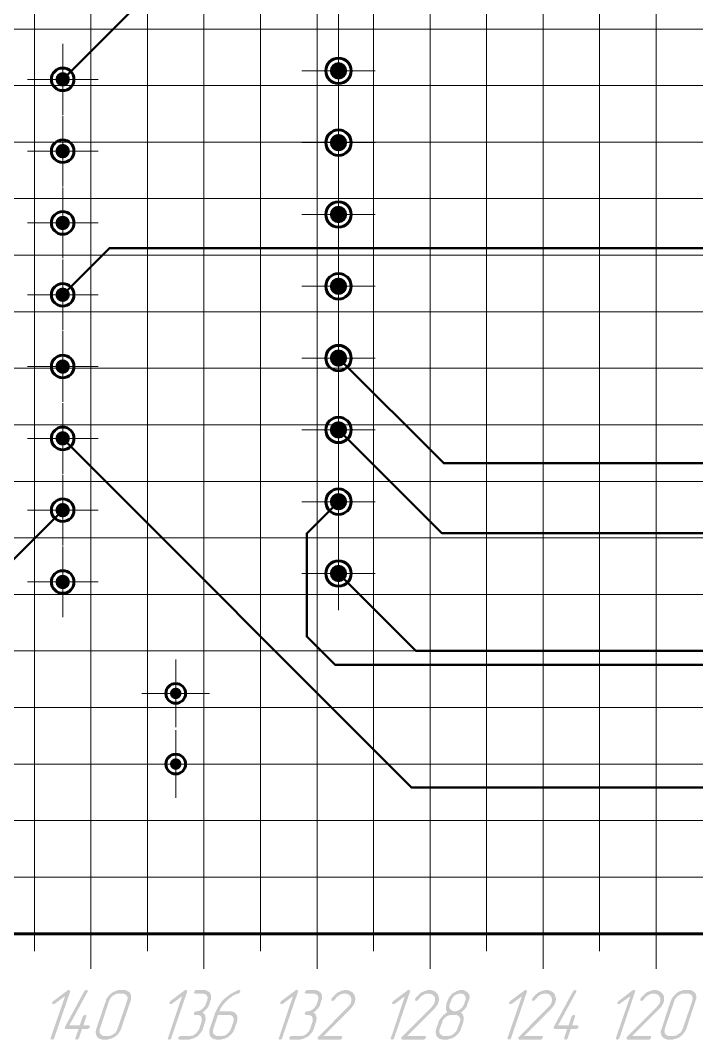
# Model space of a CAD drawing. Extents: x 260 to 1101, y 70 to 664.
# Drawn here: x 765.3 to 813.1, y 375.3 to 447.4 of the extents above; entities that cross this region are included whole.
import ezdxf

# ---------------------------------------------------------------- set-up
doc = ezdxf.new("R2010")
doc.units = 0
doc.header["$MEASUREMENT"] = 0
doc.layers.add('PDF _Геометрия', color=7, linetype='CONTINUOUS')
doc.layers.add('PDF _Сплошная заливка', color=7, linetype='CONTINUOUS')

msp = doc.modelspace()

# ---------------------------------------------------------------- hatches: boundary and pattern name
at = {"layer": 'PDF _Сплошная заливка', "true_color": 0xffffff, "transparency": 33554559}
for points in [[(787.8, 444.438), (787.566, 444.391), (787.367, 444.259), (787.235, 444.061), (787.188, 443.826), (787.8, 443.826)], [(768.796, 443.226), (768.757, 443.421), (768.647, 443.587), (768.481, 443.697), (768.286, 443.736), (768.286, 443.226)], [(787.188, 443.826), (787.235, 443.592), (787.367, 443.394), (787.566, 443.261), (787.8, 443.214), (787.8, 443.826)], [(767.777, 443.226), (767.816, 443.031), (767.926, 442.866), (768.092, 442.755), (768.286, 442.716), (768.286, 443.226)], [(787.8, 439.358), (787.566, 439.311), (787.367, 439.179), (787.235, 438.981), (787.188, 438.746), (787.8, 438.746)], [(768.796, 438.146), (768.757, 438.341), (768.647, 438.507), (768.481, 438.617), (768.286, 438.656), (768.286, 438.146)], [(787.188, 438.746), (787.235, 438.512), (787.367, 438.314), (787.566, 438.181), (787.8, 438.134), (787.8, 438.746)], [(767.777, 438.146), (767.816, 437.951), (767.926, 437.786), (768.092, 437.675), (768.286, 437.636), (768.286, 438.146)], [(787.8, 434.278), (787.566, 434.231), (787.367, 434.099), (787.235, 433.901), (787.188, 433.666), (787.8, 433.666)], [(768.796, 433.066), (768.757, 433.261), (768.647, 433.427), (768.481, 433.537), (768.286, 433.576), (768.286, 433.066)], [(787.188, 433.666), (787.235, 433.432), (787.367, 433.234), (787.566, 433.101), (787.8, 433.054), (787.8, 433.666)], [(767.777, 433.066), (767.816, 432.871), (767.926, 432.706), (768.092, 432.595), (768.286, 432.556), (768.286, 433.066)], [(787.8, 429.198), (787.566, 429.151), (787.367, 429.019), (787.235, 428.821), (787.188, 428.586), (787.8, 428.586)], [(768.796, 427.986), (768.757, 428.181), (768.647, 428.347), (768.481, 428.457), (768.286, 428.496), (768.286, 427.986)], [(787.188, 428.586), (787.235, 428.352), (787.367, 428.154), (787.566, 428.021), (787.8, 427.974), (787.8, 428.586)], [(767.777, 427.986), (767.816, 427.791), (767.926, 427.626), (768.092, 427.515), (768.286, 427.476), (768.286, 427.986)], [(787.8, 424.118), (787.566, 424.071), (787.367, 423.939), (787.235, 423.741), (787.188, 423.506), (787.8, 423.506)], [(768.796, 422.906), (768.757, 423.101), (768.647, 423.267), (768.481, 423.377), (768.286, 423.416), (768.286, 422.906)], [(787.188, 423.506), (787.235, 423.272), (787.367, 423.074), (787.566, 422.941), (787.8, 422.894), (787.8, 423.506)], [(767.777, 422.906), (767.816, 422.711), (767.926, 422.546), (768.092, 422.435), (768.286, 422.396), (768.286, 422.906)], [(787.8, 419.038), (787.566, 418.991), (787.367, 418.859), (787.235, 418.661), (787.188, 418.426), (787.8, 418.426)], [(768.796, 417.826), (768.757, 418.021), (768.647, 418.187), (768.481, 418.297), (768.286, 418.336), (768.286, 417.826)], [(787.188, 418.426), (787.235, 418.192), (787.367, 417.994), (787.566, 417.861), (787.8, 417.814), (787.8, 418.426)], [(767.777, 417.826), (767.816, 417.631), (767.926, 417.466), (768.092, 417.355), (768.286, 417.316), (768.286, 417.826)], [(787.8, 413.958), (787.566, 413.911), (787.367, 413.779), (787.235, 413.581), (787.188, 413.346), (787.8, 413.346)], [(768.796, 412.746), (768.757, 412.941), (768.647, 413.107), (768.481, 413.217), (768.286, 413.256), (768.286, 412.746)], [(787.188, 413.346), (787.235, 413.112), (787.367, 412.914), (787.566, 412.781), (787.8, 412.734), (787.8, 413.346)], [(767.777, 412.746), (767.816, 412.551), (767.926, 412.386), (768.092, 412.275), (768.286, 412.236), (768.286, 412.746)], [(787.8, 408.878), (787.566, 408.831), (787.367, 408.699), (787.235, 408.501), (787.188, 408.266), (787.8, 408.266)], [(768.796, 407.666), (768.757, 407.861), (768.647, 408.027), (768.481, 408.137), (768.286, 408.176), (768.286, 407.666)], [(787.188, 408.266), (787.235, 408.032), (787.367, 407.834), (787.566, 407.701), (787.8, 407.654), (787.8, 408.266)], [(767.777, 407.666), (767.816, 407.471), (767.926, 407.306), (768.092, 407.195), (768.286, 407.156), (768.286, 407.666)], [(776.691, 399.786), (776.66, 399.942), (776.572, 400.075), (776.44, 400.163), (776.284, 400.194), (776.284, 399.786)], [(775.876, 399.786), (775.907, 399.63), (775.995, 399.498), (776.128, 399.409), (776.284, 399.378), (776.284, 399.786)], [(776.284, 399.378), (776.44, 399.409), (776.572, 399.498), (776.66, 399.63), (776.691, 399.786), (776.284, 399.786)], [(776.691, 394.786), (776.66, 394.942), (776.572, 395.075), (776.44, 395.163), (776.284, 395.194), (776.284, 394.786)], [(775.876, 394.786), (775.907, 394.63), (775.995, 394.498), (776.128, 394.41), (776.284, 394.378), (776.284, 394.786)], [(776.284, 394.378), (776.44, 394.41), (776.572, 394.498), (776.66, 394.63), (776.691, 394.786), (776.284, 394.786)]]:
    msp.add_hatch(color=7, dxfattribs=at).paths.add_polyline_path(points)
at = {"layer": 'PDF _Сплошная заливка', "transparency": 33554559}
for points in [[(787.8, 443.826), (788.411, 443.826), (788.365, 444.061), (788.232, 444.259), (788.034, 444.391), (787.8, 444.438)], [(768.286, 443.226), (768.286, 443.736), (768.092, 443.697), (767.926, 443.587), (767.816, 443.421), (767.777, 443.226)], [(787.8, 443.826), (787.8, 443.214), (788.034, 443.261), (788.232, 443.394), (788.365, 443.592), (788.411, 443.826)], [(768.286, 443.226), (768.286, 442.716), (768.481, 442.755), (768.647, 442.866), (768.757, 443.031), (768.796, 443.226)], [(787.8, 438.746), (788.411, 438.746), (788.365, 438.981), (788.232, 439.179), (788.034, 439.311), (787.8, 439.358)], [(768.286, 438.146), (768.286, 438.656), (768.092, 438.617), (767.926, 438.507), (767.816, 438.341), (767.777, 438.146)], [(787.8, 438.746), (787.8, 438.134), (788.034, 438.181), (788.232, 438.314), (788.365, 438.512), (788.411, 438.746)], [(768.286, 438.146), (768.286, 437.636), (768.481, 437.675), (768.647, 437.786), (768.757, 437.951), (768.796, 438.146)], [(787.8, 433.666), (788.411, 433.666), (788.365, 433.901), (788.232, 434.099), (788.034, 434.231), (787.8, 434.278)], [(768.286, 433.066), (768.286, 433.576), (768.092, 433.537), (767.926, 433.427), (767.816, 433.261), (767.777, 433.066)], [(787.8, 433.666), (787.8, 433.054), (788.034, 433.101), (788.232, 433.234), (788.365, 433.432), (788.411, 433.666)], [(768.286, 433.066), (768.286, 432.556), (768.481, 432.595), (768.647, 432.706), (768.757, 432.871), (768.796, 433.066)], [(787.8, 428.586), (788.411, 428.586), (788.365, 428.821), (788.232, 429.019), (788.034, 429.151), (787.8, 429.198)], [(768.286, 427.986), (768.286, 428.496), (768.092, 428.457), (767.926, 428.347), (767.816, 428.181), (767.777, 427.986)], [(787.8, 428.586), (787.8, 427.974), (788.034, 428.021), (788.232, 428.154), (788.365, 428.352), (788.411, 428.586)], [(768.286, 427.986), (768.286, 427.476), (768.481, 427.515), (768.647, 427.626), (768.757, 427.791), (768.796, 427.986)], [(787.8, 423.506), (788.411, 423.506), (788.365, 423.741), (788.232, 423.939), (788.034, 424.071), (787.8, 424.118)], [(768.286, 422.906), (768.286, 423.416), (768.092, 423.377), (767.926, 423.267), (767.816, 423.101), (767.777, 422.906)], [(787.8, 423.506), (787.8, 422.894), (788.034, 422.941), (788.232, 423.074), (788.365, 423.272), (788.411, 423.506)], [(768.286, 422.906), (768.286, 422.396), (768.481, 422.435), (768.647, 422.546), (768.757, 422.711), (768.796, 422.906)], [(787.8, 418.426), (788.411, 418.426), (788.365, 418.661), (788.232, 418.859), (788.034, 418.991), (787.8, 419.038)], [(768.286, 417.826), (768.286, 418.336), (768.092, 418.297), (767.926, 418.187), (767.816, 418.021), (767.777, 417.826)], [(787.8, 418.426), (787.8, 417.814), (788.034, 417.861), (788.232, 417.994), (788.365, 418.192), (788.411, 418.426)], [(768.286, 417.826), (768.286, 417.316), (768.481, 417.355), (768.647, 417.466), (768.757, 417.631), (768.796, 417.826)], [(787.8, 413.346), (788.411, 413.346), (788.365, 413.581), (788.232, 413.779), (788.034, 413.911), (787.8, 413.958)], [(768.286, 412.746), (768.286, 413.256), (768.092, 413.217), (767.926, 413.107), (767.816, 412.941), (767.777, 412.746)], [(787.8, 413.346), (787.8, 412.734), (788.034, 412.781), (788.232, 412.914), (788.365, 413.112), (788.411, 413.346)], [(768.286, 412.746), (768.286, 412.236), (768.481, 412.275), (768.647, 412.386), (768.757, 412.551), (768.796, 412.746)], [(787.8, 408.266), (788.411, 408.266), (788.365, 408.501), (788.232, 408.699), (788.034, 408.831), (787.8, 408.878)], [(768.286, 407.666), (768.286, 408.176), (768.092, 408.137), (767.926, 408.027), (767.816, 407.861), (767.777, 407.666)], [(787.8, 408.266), (787.8, 407.654), (788.034, 407.701), (788.232, 407.834), (788.365, 408.032), (788.411, 408.266)], [(768.286, 407.666), (768.286, 407.156), (768.481, 407.195), (768.647, 407.306), (768.757, 407.471), (768.796, 407.666)], [(776.284, 399.786), (776.284, 400.194), (776.128, 400.163), (775.995, 400.075), (775.907, 399.942), (775.876, 399.786)], [(776.284, 394.786), (776.284, 395.194), (776.128, 395.163), (775.995, 395.075), (775.907, 394.942), (775.876, 394.786)], [(768.735, 378.797), (768.761, 378.797), (768.786, 378.772), (768.786, 378.772), (768.811, 378.746), (768.811, 378.721), (768.811, 378.67), (767.694, 375.419), (767.694, 375.419), (767.694, 375.394), (767.669, 375.343), (767.618, 375.317), (767.618, 375.317), (767.593, 375.317), (767.567, 375.292), (767.516, 375.292), (767.516, 375.292), (767.516, 375.292), (767.491, 375.317), (767.466, 375.317), (767.44, 375.317), (767.44, 375.343), (767.44, 375.368), (767.44, 375.419), (768.456, 378.365), (767.72, 377.832), (767.72, 377.832), (767.694, 377.807), (767.669, 377.807), (767.643, 377.807), (767.618, 377.807), (767.593, 377.807), (767.567, 377.807), (767.567, 377.832), (767.542, 377.832), (767.542, 377.857), (767.542, 377.883), (767.542, 377.934), (767.542, 377.934), (767.567, 377.934), (767.593, 377.959), (767.618, 378.01), (768.634, 378.772), (768.634, 378.772), (768.659, 378.797), (768.684, 378.797), (768.71, 378.797)], [(770.005, 378.797), (770.03, 378.797), (770.03, 378.772), (770.055, 378.772), (770.055, 378.746), (770.055, 378.721), (770.055, 378.67), (770.03, 378.645), (768.761, 376.308), (769.497, 376.308), (769.7, 376.918), (769.725, 376.918), (769.725, 376.943), (769.751, 376.968), (769.776, 376.994), (769.776, 376.994), (769.776, 377.019), (769.802, 377.019), (769.852, 377.045), (769.878, 377.045), (769.878, 377.045), (769.903, 377.045), (769.929, 377.045), (769.954, 377.019), (769.954, 377.019), (769.954, 376.994), (769.954, 376.968), (769.954, 376.918), (769.751, 376.308), (770.132, 376.308), (770.157, 376.283), (770.182, 376.283), (770.182, 376.257), (770.208, 376.257), (770.208, 376.232), (770.208, 376.206), (770.208, 376.181), (770.208, 376.181), (770.182, 376.156), (770.182, 376.13), (770.132, 376.079), (770.132, 376.079), (770.106, 376.079), (770.081, 376.054), (770.03, 376.054), (769.649, 376.054), (769.446, 375.419), (769.446, 375.419), (769.421, 375.394), (769.395, 375.343), (769.37, 375.317), (769.37, 375.317), (769.345, 375.317), (769.319, 375.292), (769.268, 375.292), (769.268, 375.292), (769.268, 375.292), (769.243, 375.317), (769.192, 375.317), (769.192, 375.317), (769.192, 375.343), (769.192, 375.368), (769.192, 375.419), (769.421, 376.054), (768.532, 376.054), (768.507, 376.054), (768.481, 376.054), (768.456, 376.079), (768.456, 376.079), (768.43, 376.105), (768.43, 376.13), (768.456, 376.181), (768.456, 376.206), (769.802, 378.696), (769.827, 378.696), (769.827, 378.721), (769.852, 378.746), (769.878, 378.772), (769.954, 378.797), (769.979, 378.797)], [(777.038, 378.797), (777.063, 378.797), (777.089, 378.772), (777.089, 378.772), (777.089, 378.746), (777.089, 378.721), (777.089, 378.67), (775.972, 375.419), (775.972, 375.419), (775.972, 375.394), (775.946, 375.343), (775.921, 375.317), (775.895, 375.317), (775.895, 375.317), (775.845, 375.292), (775.819, 375.292), (775.819, 375.292), (775.794, 375.292), (775.768, 375.317), (775.743, 375.317), (775.743, 375.317), (775.718, 375.343), (775.718, 375.368), (775.743, 375.419), (776.733, 378.365), (776.022, 377.832), (775.997, 377.832), (775.997, 377.807), (775.946, 377.807), (775.921, 377.807), (775.895, 377.807), (775.895, 377.807), (775.87, 377.807), (775.845, 377.832), (775.845, 377.832), (775.845, 377.857), (775.819, 377.883), (775.845, 377.934), (775.845, 377.934), (775.845, 377.934), (775.87, 377.959), (775.895, 378.01), (776.911, 378.772), (776.911, 378.772), (776.936, 378.797), (776.962, 378.797), (777.013, 378.797), (777.013, 378.797)], [(778.308, 378.797), (778.358, 378.797), (778.435, 378.772), (778.511, 378.746), (778.587, 378.696), (778.663, 378.645), (778.689, 378.619), (778.714, 378.594), (778.714, 378.569), (778.739, 378.543), (778.765, 378.492), (778.765, 378.442), (778.79, 378.365), (778.79, 378.264), (778.79, 378.162), (778.765, 378.111), (778.739, 378.061), (778.663, 377.807), (778.638, 377.705), (778.612, 377.68), (778.587, 377.629), (778.587, 377.603), (778.587, 377.603), (778.561, 377.603), (778.561, 377.578), (778.536, 377.527), (778.485, 377.476), (778.485, 377.476), (778.46, 377.451), (778.435, 377.426), (778.409, 377.4), (778.358, 377.349), (778.308, 377.299), (778.257, 377.248), (778.181, 377.222), (778.181, 377.197), (778.206, 377.197), (778.231, 377.172), (778.257, 377.146), (778.308, 377.121), (778.333, 377.07), (778.358, 376.994), (778.384, 376.943), (778.384, 376.943), (778.384, 376.918), (778.384, 376.867), (778.409, 376.816), (778.409, 376.765), (778.384, 376.689), (778.384, 376.613), (778.358, 376.537), (778.206, 376.054), (778.206, 376.029), (778.181, 376.029), (778.181, 376.003), (778.181, 376.003), (778.155, 375.927), (778.104, 375.851), (778.054, 375.775), (777.977, 375.698), (777.901, 375.597), (777.8, 375.521), (777.8, 375.521), (777.774, 375.495), (777.774, 375.495), (777.749, 375.47), (777.724, 375.47), (777.673, 375.444), (777.597, 375.419), (777.52, 375.368), (777.419, 375.343), (777.317, 375.317), (777.241, 375.292), (777.19, 375.292), (776.556, 375.292), (776.53, 375.292), (776.505, 375.317), (776.479, 375.343), (776.479, 375.343), (776.479, 375.368), (776.479, 375.394), (776.479, 375.419), (776.479, 375.419), (776.479, 375.444), (776.505, 375.47), (776.53, 375.495), (776.556, 375.495), (776.581, 375.521), (776.606, 375.546), (776.657, 375.546), (777.317, 375.546), (777.343, 375.546), (777.394, 375.571), (777.47, 375.571), (777.546, 375.597), (777.597, 375.648), (777.673, 375.698), (777.698, 375.698), (777.698, 375.724), (777.749, 375.749), (777.774, 375.8), (777.825, 375.851), (777.876, 375.902), (777.901, 375.978), (777.952, 376.054), (778.104, 376.537), (778.13, 376.562), (778.13, 376.587), (778.13, 376.613), (778.13, 376.664), (778.13, 376.714), (778.13, 376.791), (778.13, 376.841), (778.079, 376.892), (778.079, 376.918), (778.079, 376.918), (778.054, 376.943), (778.028, 376.968), (777.977, 376.994), (777.927, 377.019), (777.851, 377.045), (777.774, 377.045), (777.647, 377.045), (777.622, 377.045), (777.597, 377.07), (777.571, 377.095), (777.571, 377.095), (777.571, 377.121), (777.571, 377.146), (777.571, 377.172), (777.571, 377.172), (777.597, 377.197), (777.597, 377.222), (777.622, 377.248), (777.647, 377.248), (777.673, 377.273), (777.698, 377.299), (777.749, 377.299), (777.774, 377.299), (777.825, 377.299), (777.876, 377.324), (777.927, 377.324), (778.003, 377.349), (778.079, 377.4), (778.155, 377.451), (778.155, 377.451), (778.181, 377.476), (778.206, 377.502), (778.257, 377.553), (778.308, 377.603), (778.333, 377.654), (778.384, 377.73), (778.409, 377.807), (778.511, 378.061), (778.511, 378.061), (778.511, 378.086), (778.511, 378.137), (778.536, 378.162), (778.536, 378.238), (778.536, 378.289), (778.511, 378.34), (778.485, 378.416), (778.485, 378.416), (778.46, 378.416), (778.435, 378.442), (778.409, 378.467), (778.358, 378.518), (778.308, 378.518), (778.257, 378.543), (778.181, 378.543), (777.647, 378.543), (777.647, 378.569), (777.597, 378.569), (777.597, 378.594), (777.597, 378.594), (777.571, 378.619), (777.571, 378.645), (777.597, 378.67), (777.597, 378.67), (777.597, 378.696), (777.622, 378.721), (777.647, 378.746), (777.647, 378.772), (777.673, 378.772), (777.698, 378.797), (777.749, 378.797), (778.282, 378.797)], [(784.884, 378.797), (784.909, 378.797), (784.935, 378.772), (784.935, 378.772), (784.935, 378.746), (784.935, 378.721), (784.935, 378.67), (783.817, 375.419), (783.817, 375.419), (783.817, 375.394), (783.792, 375.343), (783.767, 375.317), (783.741, 375.317), (783.716, 375.317), (783.691, 375.292), (783.665, 375.292), (783.665, 375.292), (783.64, 375.292), (783.614, 375.317), (783.589, 375.317), (783.589, 375.317), (783.564, 375.343), (783.564, 375.368), (783.589, 375.419), (784.579, 378.365), (783.868, 377.832), (783.843, 377.832), (783.843, 377.807), (783.792, 377.807), (783.767, 377.807), (783.741, 377.807), (783.741, 377.807), (783.716, 377.807), (783.691, 377.832), (783.691, 377.832), (783.691, 377.857), (783.665, 377.883), (783.691, 377.934), (783.691, 377.934), (783.691, 377.934), (783.716, 377.959), (783.741, 378.01), (784.757, 378.772), (784.757, 378.772), (784.782, 378.797), (784.808, 378.797), (784.858, 378.797), (784.858, 378.797)], [(786.153, 378.797), (786.204, 378.797), (786.28, 378.772), (786.357, 378.746), (786.433, 378.696), (786.509, 378.645), (786.534, 378.619), (786.56, 378.594), (786.56, 378.569), (786.585, 378.543), (786.611, 378.492), (786.611, 378.442), (786.636, 378.365), (786.636, 378.264), (786.636, 378.162), (786.611, 378.111), (786.585, 378.061), (786.509, 377.807), (786.484, 377.705), (786.458, 377.68), (786.433, 377.629), (786.433, 377.603), (786.433, 377.603), (786.407, 377.603), (786.407, 377.578), (786.382, 377.527), (786.331, 377.476), (786.331, 377.476), (786.306, 377.451), (786.28, 377.426), (786.255, 377.4), (786.204, 377.349), (786.153, 377.299), (786.103, 377.248), (786.027, 377.222), (786.027, 377.197), (786.052, 377.197), (786.077, 377.172), (786.103, 377.146), (786.153, 377.121), (786.179, 377.07), (786.204, 376.994), (786.23, 376.943), (786.23, 376.943), (786.23, 376.918), (786.23, 376.867), (786.255, 376.816), (786.255, 376.765), (786.23, 376.689), (786.23, 376.613), (786.204, 376.537), (786.052, 376.054), (786.052, 376.029), (786.027, 376.029), (786.027, 376.003), (786.027, 376.003), (786.001, 375.927), (785.95, 375.851), (785.9, 375.775), (785.823, 375.698), (785.747, 375.597), (785.646, 375.521), (785.646, 375.521), (785.62, 375.495), (785.62, 375.495), (785.595, 375.47), (785.569, 375.47), (785.519, 375.444), (785.442, 375.419), (785.366, 375.368), (785.265, 375.343), (785.163, 375.317), (785.087, 375.292), (785.036, 375.292), (784.401, 375.292), (784.376, 375.292), (784.351, 375.317), (784.325, 375.343), (784.325, 375.343), (784.325, 375.368), (784.325, 375.394), (784.325, 375.419), (784.325, 375.419), (784.325, 375.444), (784.351, 375.47), (784.376, 375.495), (784.401, 375.495), (784.427, 375.521), (784.452, 375.546), (784.503, 375.546), (785.163, 375.546), (785.189, 375.546), (785.239, 375.571), (785.316, 375.571), (785.392, 375.597), (785.442, 375.648), (785.519, 375.698), (785.544, 375.698), (785.544, 375.724), (785.595, 375.749), (785.62, 375.8), (785.671, 375.851), (785.722, 375.902), (785.747, 375.978), (785.798, 376.054), (785.95, 376.537), (785.976, 376.562), (785.976, 376.587), (785.976, 376.613), (785.976, 376.664), (785.976, 376.714), (785.976, 376.791), (785.976, 376.841), (785.925, 376.892), (785.925, 376.918), (785.925, 376.918), (785.9, 376.943), (785.874, 376.968), (785.823, 376.994), (785.773, 377.019), (785.696, 377.045), (785.62, 377.045), (785.493, 377.045), (785.468, 377.045), (785.442, 377.07), (785.417, 377.095), (785.417, 377.095), (785.417, 377.121), (785.417, 377.146), (785.417, 377.172), (785.417, 377.172), (785.442, 377.197), (785.442, 377.222), (785.468, 377.248), (785.493, 377.248), (785.519, 377.273), (785.544, 377.299), (785.595, 377.299), (785.62, 377.299), (785.671, 377.299), (785.722, 377.324), (785.773, 377.324), (785.849, 377.349), (785.925, 377.4), (786.001, 377.451), (786.001, 377.451), (786.027, 377.476), (786.052, 377.502), (786.103, 377.553), (786.153, 377.603), (786.179, 377.654), (786.23, 377.73), (786.255, 377.807), (786.357, 378.061), (786.357, 378.061), (786.357, 378.086), (786.357, 378.137), (786.382, 378.162), (786.382, 378.238), (786.382, 378.289), (786.357, 378.34), (786.331, 378.416), (786.331, 378.416), (786.306, 378.416), (786.28, 378.442), (786.255, 378.467), (786.204, 378.518), (786.153, 378.518), (786.103, 378.543), (786.027, 378.543), (785.493, 378.543), (785.493, 378.569), (785.442, 378.569), (785.442, 378.594), (785.417, 378.594), (785.417, 378.619), (785.417, 378.645), (785.417, 378.67), (785.417, 378.67), (785.442, 378.696), (785.468, 378.721), (785.493, 378.746), (785.493, 378.772), (785.519, 378.772), (785.544, 378.797), (785.595, 378.797), (786.128, 378.797)], [(788.362, 378.797), (788.388, 378.797), (788.439, 378.797), (788.515, 378.772), (788.591, 378.746), (788.693, 378.696), (788.743, 378.67), (788.794, 378.645), (788.82, 378.594), (788.87, 378.543), (788.87, 378.543), (788.87, 378.543), (788.896, 378.518), (788.896, 378.518), (788.921, 378.492), (788.921, 378.442), (788.946, 378.391), (788.972, 378.289), (788.997, 378.188), (788.997, 378.137), (788.972, 378.061), (788.972, 378.01), (788.946, 377.934), (788.946, 377.934), (788.946, 377.934), (788.946, 377.908), (788.921, 377.857), (788.896, 377.832), (788.896, 377.781), (788.82, 377.705), (788.82, 377.68), (788.82, 377.68), (788.794, 377.654), (788.769, 377.629), (788.743, 377.578), (788.693, 377.527), (788.667, 377.476), (788.616, 377.426), (786.737, 375.546), (788.007, 375.546), (788.007, 375.546), (788.032, 375.521), (788.058, 375.495), (788.058, 375.495), (788.083, 375.495), (788.083, 375.444), (788.083, 375.419), (788.058, 375.419), (788.058, 375.394), (788.032, 375.368), (788.007, 375.343), (788.007, 375.343), (787.982, 375.317), (787.956, 375.292), (787.905, 375.292), (786.407, 375.292), (786.382, 375.292), (786.357, 375.317), (786.331, 375.343), (786.331, 375.343), (786.331, 375.368), (786.331, 375.394), (786.331, 375.444), (786.331, 375.444), (786.357, 375.444), (786.357, 375.47), (786.382, 375.495), (788.439, 377.578), (788.54, 377.68), (788.591, 377.756), (788.591, 377.756), (788.616, 377.781), (788.616, 377.781), (788.642, 377.807), (788.667, 377.883), (788.693, 377.934), (788.693, 377.934), (788.693, 377.959), (788.693, 377.984), (788.718, 378.035), (788.718, 378.086), (788.718, 378.162), (788.693, 378.238), (788.667, 378.289), (788.667, 378.34), (788.642, 378.365), (788.616, 378.365), (788.616, 378.391), (788.616, 378.391), (788.591, 378.416), (788.566, 378.442), (788.54, 378.467), (788.464, 378.492), (788.464, 378.492), (788.439, 378.518), (788.413, 378.518), (788.388, 378.518), (788.362, 378.543), (788.337, 378.543), (788.236, 378.543), (788.21, 378.543), (788.159, 378.543), (788.134, 378.543), (788.083, 378.518), (788.007, 378.518), (787.956, 378.492), (787.88, 378.442), (787.855, 378.442), (787.855, 378.416), (787.804, 378.416), (787.779, 378.365), (787.702, 378.34), (787.652, 378.264), (787.601, 378.188), (787.525, 378.111), (787.525, 378.111), (787.499, 378.111), (787.499, 378.086), (787.474, 378.061), (787.448, 378.061), (787.448, 378.061), (787.423, 378.035), (787.398, 378.035), (787.372, 378.035), (787.347, 378.035), (787.321, 378.061), (787.296, 378.061), (787.296, 378.086), (787.296, 378.086), (787.296, 378.137), (787.296, 378.162), (787.321, 378.213), (787.321, 378.213), (787.347, 378.213), (787.347, 378.238), (787.347, 378.264), (787.398, 378.315), (787.474, 378.365), (787.525, 378.442), (787.601, 378.518), (787.702, 378.594), (787.804, 378.67), (787.804, 378.67), (787.829, 378.67), (787.829, 378.67), (787.855, 378.67), (787.905, 378.696), (787.956, 378.721), (788.032, 378.746), (788.109, 378.772), (788.21, 378.797), (788.312, 378.797), (788.337, 378.797)], [(792.806, 378.797), (792.831, 378.797), (792.831, 378.772), (792.857, 378.772), (792.857, 378.746), (792.857, 378.721), (792.857, 378.67), (791.739, 375.419), (791.739, 375.419), (791.739, 375.394), (791.714, 375.343), (791.689, 375.317), (791.663, 375.317), (791.638, 375.317), (791.613, 375.292), (791.587, 375.292), (791.562, 375.292), (791.562, 375.292), (791.536, 375.317), (791.511, 375.317), (791.511, 375.317), (791.486, 375.343), (791.486, 375.368), (791.511, 375.419), (792.501, 378.365), (791.79, 377.832), (791.765, 377.832), (791.765, 377.807), (791.714, 377.807), (791.689, 377.807), (791.663, 377.807), (791.663, 377.807), (791.638, 377.807), (791.613, 377.832), (791.613, 377.832), (791.587, 377.857), (791.587, 377.883), (791.587, 377.934), (791.613, 377.934), (791.613, 377.934), (791.638, 377.959), (791.663, 378.01), (792.679, 378.772), (792.679, 378.772), (792.704, 378.797), (792.73, 378.797), (792.755, 378.797), (792.781, 378.797)], [(794.279, 378.797), (794.329, 378.797), (794.355, 378.797), (794.431, 378.772), (794.533, 378.746), (794.609, 378.696), (794.659, 378.67), (794.71, 378.645), (794.736, 378.594), (794.786, 378.543), (794.786, 378.543), (794.786, 378.543), (794.812, 378.518), (794.812, 378.518), (794.837, 378.492), (794.837, 378.442), (794.888, 378.391), (794.888, 378.289), (794.913, 378.188), (794.913, 378.137), (794.913, 378.061), (794.888, 378.01), (794.863, 377.934), (794.863, 377.934), (794.863, 377.934), (794.863, 377.908), (794.837, 377.857), (794.837, 377.832), (794.812, 377.781), (794.761, 377.705), (794.736, 377.68), (794.736, 377.68), (794.71, 377.654), (794.685, 377.629), (794.659, 377.578), (794.634, 377.527), (794.583, 377.476), (794.533, 377.426), (792.654, 375.546), (793.923, 375.546), (793.949, 375.546), (793.974, 375.521), (793.974, 375.495), (793.974, 375.495), (793.999, 375.495), (793.999, 375.444), (793.999, 375.419), (793.974, 375.419), (793.974, 375.394), (793.974, 375.368), (793.923, 375.343), (793.923, 375.343), (793.898, 375.317), (793.872, 375.292), (793.822, 375.292), (792.323, 375.292), (792.298, 375.292), (792.273, 375.317), (792.247, 375.343), (792.247, 375.343), (792.247, 375.368), (792.247, 375.394), (792.247, 375.444), (792.247, 375.444), (792.273, 375.444), (792.273, 375.47), (792.298, 375.495), (794.38, 377.578), (794.456, 377.68), (794.507, 377.756), (794.533, 377.756), (794.533, 377.781), (794.533, 377.781), (794.558, 377.807), (794.583, 377.883), (794.609, 377.934), (794.609, 377.934), (794.609, 377.959), (794.634, 377.984), (794.634, 378.035), (794.634, 378.086), (794.634, 378.162), (794.634, 378.238), (794.609, 378.289), (794.583, 378.34), (794.558, 378.365), (794.558, 378.365), (794.533, 378.391), (794.533, 378.391), (794.507, 378.416), (794.482, 378.442), (794.456, 378.467), (794.38, 378.492), (794.38, 378.492), (794.355, 378.518), (794.355, 378.518), (794.304, 378.518), (794.279, 378.543), (794.253, 378.543), (794.152, 378.543), (794.126, 378.543), (794.101, 378.543), (794.05, 378.543), (793.999, 378.518), (793.923, 378.518), (793.872, 378.492), (793.796, 378.442), (793.796, 378.442), (793.771, 378.416), (793.72, 378.416), (793.695, 378.365), (793.644, 378.34), (793.568, 378.264), (793.517, 378.188), (793.441, 378.111), (793.441, 378.111), (793.441, 378.111), (793.415, 378.086), (793.39, 378.061), (793.39, 378.061), (793.365, 378.061), (793.339, 378.035), (793.314, 378.035), (793.288, 378.035), (793.288, 378.035), (793.238, 378.061), (793.238, 378.061), (793.212, 378.086), (793.212, 378.086), (793.212, 378.137), (793.212, 378.162), (793.238, 378.213), (793.238, 378.213), (793.263, 378.213), (793.263, 378.238), (793.288, 378.264), (793.314, 378.315), (793.39, 378.365), (793.466, 378.442), (793.542, 378.518), (793.618, 378.594), (793.72, 378.67), (793.72, 378.67), (793.745, 378.67), (793.745, 378.67), (793.771, 378.67), (793.822, 378.696), (793.872, 378.721), (793.949, 378.746), (794.05, 378.772), (794.126, 378.797), (794.228, 378.797), (794.253, 378.797)], [(801.083, 378.797), (801.083, 378.797), (801.109, 378.772), (801.109, 378.772), (801.134, 378.746), (801.134, 378.721), (801.134, 378.67), (800.017, 375.419), (800.017, 375.419), (800.017, 375.394), (799.992, 375.343), (799.941, 375.317), (799.941, 375.317), (799.915, 375.317), (799.89, 375.292), (799.865, 375.292), (799.839, 375.292), (799.839, 375.292), (799.814, 375.317), (799.789, 375.317), (799.763, 375.317), (799.763, 375.343), (799.763, 375.368), (799.763, 375.419), (800.779, 378.365), (800.068, 377.832), (800.042, 377.832), (800.017, 377.807), (799.992, 377.807), (799.966, 377.807), (799.941, 377.807), (799.915, 377.807), (799.89, 377.807), (799.89, 377.832), (799.865, 377.832), (799.865, 377.857), (799.865, 377.883), (799.865, 377.934), (799.865, 377.934), (799.89, 377.934), (799.915, 377.959), (799.941, 378.01), (800.956, 378.772), (800.956, 378.772), (800.982, 378.797), (801.007, 378.797), (801.033, 378.797), (801.058, 378.797)], [(802.556, 378.797), (802.582, 378.797), (802.632, 378.797), (802.708, 378.772), (802.785, 378.746), (802.886, 378.696), (802.937, 378.67), (802.988, 378.645), (803.013, 378.594), (803.064, 378.543), (803.064, 378.543), (803.064, 378.543), (803.089, 378.518), (803.089, 378.518), (803.115, 378.492), (803.115, 378.442), (803.14, 378.391), (803.166, 378.289), (803.191, 378.188), (803.191, 378.137), (803.166, 378.061), (803.166, 378.01), (803.14, 377.934), (803.14, 377.934), (803.14, 377.934), (803.14, 377.908), (803.115, 377.857), (803.089, 377.832), (803.089, 377.781), (803.013, 377.705), (803.013, 377.68), (803.013, 377.68), (802.988, 377.654), (802.962, 377.629), (802.937, 377.578), (802.886, 377.527), (802.861, 377.476), (802.81, 377.426), (800.931, 375.546), (802.201, 375.546), (802.201, 375.546), (802.226, 375.521), (802.251, 375.495), (802.251, 375.495), (802.277, 375.495), (802.277, 375.444), (802.277, 375.419), (802.251, 375.419), (802.251, 375.394), (802.226, 375.368), (802.201, 375.343), (802.201, 375.343), (802.175, 375.317), (802.15, 375.292), (802.099, 375.292), (800.601, 375.292), (800.576, 375.292), (800.55, 375.317), (800.525, 375.343), (800.525, 375.343), (800.525, 375.368), (800.525, 375.394), (800.525, 375.444), (800.525, 375.444), (800.55, 375.444), (800.55, 375.47), (800.576, 375.495), (802.632, 377.578), (802.734, 377.68), (802.785, 377.756), (802.785, 377.756), (802.81, 377.781), (802.81, 377.781), (802.835, 377.807), (802.861, 377.883), (802.886, 377.934), (802.886, 377.934), (802.886, 377.959), (802.886, 377.984), (802.912, 378.035), (802.912, 378.086), (802.912, 378.162), (802.886, 378.238), (802.861, 378.289), (802.861, 378.34), (802.835, 378.365), (802.81, 378.365), (802.81, 378.391), (802.81, 378.391), (802.785, 378.416), (802.759, 378.442), (802.734, 378.467), (802.658, 378.492), (802.658, 378.492), (802.632, 378.518), (802.607, 378.518), (802.582, 378.518), (802.556, 378.543), (802.531, 378.543), (802.429, 378.543), (802.404, 378.543), (802.353, 378.543), (802.328, 378.543), (802.277, 378.518), (802.201, 378.518), (802.15, 378.492), (802.074, 378.442), (802.048, 378.442), (802.048, 378.416), (801.998, 378.416), (801.972, 378.365), (801.896, 378.34), (801.845, 378.264), (801.794, 378.188), (801.718, 378.111), (801.718, 378.111), (801.693, 378.111), (801.693, 378.086), (801.667, 378.061), (801.642, 378.061), (801.642, 378.061), (801.617, 378.035), (801.591, 378.035), (801.566, 378.035), (801.566, 378.035), (801.515, 378.061), (801.49, 378.061), (801.49, 378.086), (801.49, 378.086), (801.49, 378.137), (801.49, 378.162), (801.515, 378.213), (801.515, 378.213), (801.54, 378.213), (801.54, 378.238), (801.566, 378.264), (801.591, 378.315), (801.667, 378.365), (801.718, 378.442), (801.794, 378.518), (801.896, 378.594), (801.998, 378.67), (801.998, 378.67), (802.023, 378.67), (802.023, 378.67), (802.048, 378.67), (802.099, 378.696), (802.15, 378.721), (802.226, 378.746), (802.302, 378.772), (802.404, 378.797), (802.505, 378.797), (802.531, 378.797)], [(804.562, 378.797), (804.587, 378.797), (804.613, 378.772), (804.613, 378.772), (804.638, 378.746), (804.638, 378.721), (804.638, 378.67), (804.613, 378.645), (803.343, 376.308), (804.08, 376.308), (804.283, 376.918), (804.283, 376.918), (804.308, 376.943), (804.308, 376.968), (804.359, 376.994), (804.359, 376.994), (804.359, 377.019), (804.384, 377.019), (804.41, 377.045), (804.46, 377.045), (804.46, 377.045), (804.486, 377.045), (804.511, 377.045), (804.537, 377.019), (804.537, 377.019), (804.537, 376.994), (804.537, 376.968), (804.537, 376.918), (804.333, 376.308), (804.714, 376.308), (804.714, 376.283), (804.74, 376.283), (804.765, 376.257), (804.765, 376.257), (804.791, 376.232), (804.791, 376.206), (804.791, 376.181), (804.765, 376.181), (804.765, 376.156), (804.74, 376.13), (804.714, 376.079), (804.714, 376.079), (804.689, 376.079), (804.664, 376.054), (804.613, 376.054), (804.232, 376.054), (804.029, 375.419), (804.029, 375.419), (804.003, 375.394), (803.978, 375.343), (803.953, 375.317), (803.953, 375.317), (803.927, 375.317), (803.902, 375.292), (803.851, 375.292), (803.851, 375.292), (803.851, 375.292), (803.826, 375.317), (803.775, 375.317), (803.775, 375.317), (803.775, 375.343), (803.775, 375.368), (803.775, 375.419), (803.978, 376.054), (803.089, 376.054), (803.089, 376.054), (803.064, 376.054), (803.039, 376.079), (803.013, 376.079), (803.013, 376.105), (803.013, 376.13), (803.013, 376.181), (803.039, 376.206), (804.384, 378.696), (804.384, 378.696), (804.41, 378.721), (804.435, 378.746), (804.46, 378.772), (804.537, 378.797)], [(808.726, 378.797), (808.752, 378.797), (808.777, 378.772), (808.777, 378.772), (808.802, 378.746), (808.802, 378.721), (808.777, 378.67), (807.685, 375.419), (807.685, 375.419), (807.66, 375.394), (807.634, 375.343), (807.609, 375.317), (807.609, 375.317), (807.584, 375.317), (807.558, 375.292), (807.507, 375.292), (807.507, 375.292), (807.507, 375.292), (807.482, 375.317), (807.431, 375.317), (807.431, 375.317), (807.431, 375.343), (807.431, 375.368), (807.431, 375.419), (808.447, 378.365), (807.711, 377.832), (807.711, 377.832), (807.685, 377.807), (807.66, 377.807), (807.609, 377.807), (807.609, 377.807), (807.584, 377.807), (807.558, 377.807), (807.533, 377.832), (807.533, 377.832), (807.533, 377.857), (807.533, 377.883), (807.533, 377.934), (807.533, 377.934), (807.558, 377.934), (807.558, 377.959), (807.609, 378.01), (808.599, 378.772), (808.625, 378.772), (808.65, 378.797), (808.675, 378.797), (808.701, 378.797), (808.701, 378.797)], [(810.224, 378.797), (810.25, 378.797), (810.3, 378.797), (810.377, 378.772), (810.453, 378.746), (810.554, 378.696), (810.605, 378.67), (810.63, 378.645), (810.681, 378.594), (810.732, 378.543), (810.732, 378.543), (810.732, 378.543), (810.732, 378.518), (810.757, 378.518), (810.757, 378.492), (810.783, 378.442), (810.808, 378.391), (810.834, 378.289), (810.834, 378.188), (810.834, 378.137), (810.834, 378.061), (810.834, 378.01), (810.808, 377.934), (810.808, 377.934), (810.808, 377.934), (810.783, 377.908), (810.783, 377.857), (810.757, 377.832), (810.732, 377.781), (810.681, 377.705), (810.681, 377.68), (810.681, 377.68), (810.656, 377.654), (810.63, 377.629), (810.605, 377.578), (810.554, 377.527), (810.504, 377.476), (810.453, 377.426), (808.574, 375.546), (809.869, 375.546), (809.869, 375.546), (809.894, 375.521), (809.92, 375.495), (809.92, 375.495), (809.92, 375.495), (809.92, 375.444), (809.92, 375.419), (809.92, 375.419), (809.92, 375.394), (809.894, 375.368), (809.869, 375.343), (809.869, 375.343), (809.843, 375.317), (809.793, 375.292), (809.767, 375.292), (808.269, 375.292), (808.244, 375.292), (808.218, 375.317), (808.193, 375.343), (808.193, 375.343), (808.193, 375.368), (808.168, 375.394), (808.193, 375.444), (808.193, 375.444), (808.193, 375.444), (808.218, 375.47), (808.218, 375.495), (810.3, 377.578), (810.377, 377.68), (810.453, 377.756), (810.453, 377.756), (810.453, 377.781), (810.478, 377.781), (810.478, 377.807), (810.529, 377.883), (810.554, 377.934), (810.554, 377.934), (810.554, 377.959), (810.554, 377.984), (810.58, 378.035), (810.58, 378.086), (810.58, 378.162), (810.554, 378.238), (810.529, 378.289), (810.504, 378.34), (810.478, 378.365), (810.478, 378.365), (810.478, 378.391), (810.453, 378.391), (810.453, 378.416), (810.427, 378.442), (810.402, 378.467), (810.326, 378.492), (810.326, 378.492), (810.3, 378.518), (810.275, 378.518), (810.25, 378.518), (810.224, 378.543), (810.173, 378.543), (810.097, 378.543), (810.072, 378.543), (810.021, 378.543), (809.97, 378.543), (809.92, 378.518), (809.869, 378.518), (809.793, 378.492), (809.742, 378.442), (809.716, 378.442), (809.691, 378.416), (809.666, 378.416), (809.615, 378.365), (809.564, 378.34), (809.513, 378.264), (809.437, 378.188), (809.386, 378.111), (809.386, 378.111), (809.361, 378.111), (809.336, 378.086), (809.31, 378.061), (809.31, 378.061), (809.31, 378.061), (809.285, 378.035), (809.234, 378.035), (809.234, 378.035), (809.209, 378.035), (809.183, 378.061), (809.158, 378.061), (809.158, 378.086), (809.158, 378.086), (809.158, 378.137), (809.158, 378.162), (809.183, 378.213), (809.183, 378.213), (809.183, 378.213), (809.209, 378.238), (809.209, 378.264), (809.259, 378.315), (809.31, 378.365), (809.386, 378.442), (809.463, 378.518), (809.564, 378.594), (809.666, 378.67), (809.666, 378.67), (809.666, 378.67), (809.691, 378.67), (809.716, 378.67), (809.742, 378.696), (809.818, 378.721), (809.894, 378.746), (809.97, 378.772), (810.072, 378.797), (810.173, 378.797), (810.199, 378.797)]]:
    msp.add_hatch(color=256, dxfattribs=at).paths.add_polyline_path(points)
h = msp.add_hatch(color=256, dxfattribs=at)
h.paths.add_polyline_path([(772.518, 378.543), (772.239, 378.543), (772.188, 378.543), (772.138, 378.543), (772.061, 378.518), (772.011, 378.492), (771.934, 378.442), (771.858, 378.416), (771.833, 378.391), (771.833, 378.391), (771.782, 378.34), (771.757, 378.315), (771.706, 378.264), (771.655, 378.188), (771.63, 378.137), (771.579, 378.061), (770.919, 376.054), (770.893, 376.029), (770.893, 376.003), (770.893, 375.978), (770.893, 375.927), (770.893, 375.876), (770.893, 375.8), (770.919, 375.749), (770.944, 375.698), (770.944, 375.698), (770.97, 375.673), (770.995, 375.648), (771.02, 375.622), (771.071, 375.597), (771.122, 375.571), (771.173, 375.546), (771.249, 375.546), (771.528, 375.546), (771.579, 375.546), (771.63, 375.571), (771.68, 375.571), (771.757, 375.597), (771.833, 375.648), (771.884, 375.698), (771.909, 375.698), (771.934, 375.724), (771.96, 375.749), (772.011, 375.775), (772.061, 375.825), (772.087, 375.902), (772.138, 375.978), (772.163, 376.054), (772.849, 378.061), (772.849, 378.061), (772.849, 378.086), (772.874, 378.137), (772.874, 378.162), (772.874, 378.213), (772.874, 378.289), (772.849, 378.34), (772.823, 378.416), (772.823, 378.416), (772.798, 378.416), (772.772, 378.442), (772.747, 378.467), (772.696, 378.518), (772.645, 378.518), (772.595, 378.543)], flags=0)
h.paths.add_polyline_path([(772.645, 378.797), (772.696, 378.797), (772.772, 378.772), (772.849, 378.746), (772.925, 378.696), (773.001, 378.645), (773.026, 378.619), (773.052, 378.594), (773.052, 378.569), (773.077, 378.543), (773.102, 378.492), (773.102, 378.442), (773.128, 378.365), (773.128, 378.264), (773.128, 378.162), (773.102, 378.111), (773.102, 378.061), (772.417, 376.054), (772.417, 376.029), (772.417, 376.029), (772.417, 376.003), (772.392, 376.003), (772.366, 375.927), (772.315, 375.876), (772.264, 375.775), (772.214, 375.698), (772.112, 375.597), (772.011, 375.521), (772.011, 375.521), (772.011, 375.495), (771.985, 375.495), (771.96, 375.495), (771.934, 375.47), (771.909, 375.444), (771.833, 375.419), (771.731, 375.368), (771.63, 375.343), (771.528, 375.317), (771.477, 375.292), (771.401, 375.292), (771.122, 375.292), (771.097, 375.292), (771.071, 375.317), (770.995, 375.317), (770.919, 375.343), (770.843, 375.394), (770.766, 375.444), (770.741, 375.47), (770.716, 375.521), (770.716, 375.521), (770.716, 375.521), (770.69, 375.546), (770.665, 375.597), (770.639, 375.673), (770.639, 375.749), (770.614, 375.825), (770.614, 375.876), (770.639, 375.927), (770.639, 375.978), (770.665, 376.054), (771.35, 378.061), (771.35, 378.061), (771.35, 378.061), (771.35, 378.086), (771.35, 378.111), (771.376, 378.162), (771.427, 378.238), (771.477, 378.315), (771.554, 378.391), (771.63, 378.492), (771.731, 378.569), (771.731, 378.569), (771.757, 378.594), (771.757, 378.594), (771.782, 378.619), (771.808, 378.619), (771.833, 378.645), (771.934, 378.696), (772.011, 378.721), (772.112, 378.772), (772.239, 378.797), (772.29, 378.797), (772.62, 378.797)], flags=0)
h = msp.add_hatch(color=256, dxfattribs=at)
h.paths.add_polyline_path([(780.034, 377.045), (779.272, 377.045), (778.942, 376.054), (778.942, 376.029), (778.942, 376.003), (778.917, 375.978), (778.917, 375.927), (778.917, 375.876), (778.917, 375.8), (778.942, 375.749), (778.968, 375.698), (778.968, 375.698), (778.993, 375.673), (779.019, 375.648), (779.044, 375.622), (779.095, 375.597), (779.145, 375.571), (779.196, 375.546), (779.272, 375.546), (779.552, 375.546), (779.603, 375.546), (779.653, 375.571), (779.704, 375.571), (779.78, 375.597), (779.856, 375.648), (779.933, 375.698), (779.933, 375.698), (779.958, 375.724), (779.983, 375.749), (780.034, 375.8), (780.085, 375.851), (780.11, 375.902), (780.161, 375.978), (780.187, 376.054), (780.364, 376.537), (780.364, 376.562), (780.364, 376.587), (780.39, 376.613), (780.39, 376.664), (780.39, 376.714), (780.39, 376.791), (780.364, 376.841), (780.339, 376.892), (780.339, 376.918), (780.314, 376.918), (780.288, 376.943), (780.263, 376.968), (780.237, 376.994), (780.161, 377.019), (780.11, 377.045)], flags=0)
h.paths.add_polyline_path([(780.796, 378.797), (780.821, 378.772), (780.821, 378.746), (780.847, 378.746), (780.847, 378.721), (780.847, 378.696), (780.821, 378.67), (780.821, 378.67), (780.821, 378.645), (780.821, 378.619), (780.796, 378.619), (780.796, 378.594), (780.771, 378.594), (780.745, 378.569), (780.72, 378.543), (780.669, 378.543), (780.593, 378.518), (780.466, 378.467), (780.466, 378.442), (780.466, 378.442), (780.44, 378.442), (780.39, 378.416), (780.364, 378.391), (780.314, 378.391), (780.237, 378.315), (780.237, 378.315), (780.212, 378.289), (780.161, 378.264), (780.11, 378.238), (780.06, 378.188), (779.983, 378.137), (779.907, 378.061), (779.831, 377.984), (779.806, 377.984), (779.806, 377.959), (779.78, 377.934), (779.73, 377.883), (779.704, 377.832), (779.653, 377.781), (779.603, 377.705), (779.552, 377.654), (779.552, 377.629), (779.526, 377.603), (779.501, 377.578), (779.476, 377.527), (779.45, 377.476), (779.425, 377.426), (779.399, 377.349), (779.374, 377.299), (780.136, 377.299), (780.161, 377.299), (780.212, 377.299), (780.288, 377.273), (780.364, 377.248), (780.44, 377.197), (780.517, 377.146), (780.542, 377.121), (780.567, 377.07), (780.567, 377.07), (780.593, 377.045), (780.618, 376.994), (780.644, 376.943), (780.644, 376.867), (780.644, 376.765), (780.644, 376.664), (780.618, 376.613), (780.618, 376.537), (780.44, 376.054), (780.44, 376.029), (780.44, 376.029), (780.44, 376.003), (780.415, 376.003), (780.39, 375.927), (780.364, 375.851), (780.288, 375.775), (780.237, 375.698), (780.136, 375.597), (780.034, 375.521), (780.034, 375.521), (780.034, 375.495), (780.009, 375.495), (779.983, 375.47), (779.958, 375.47), (779.933, 375.444), (779.856, 375.419), (779.78, 375.368), (779.679, 375.343), (779.552, 375.317), (779.501, 375.292), (779.45, 375.292), (779.171, 375.292), (779.145, 375.292), (779.095, 375.317), (779.019, 375.317), (778.942, 375.343), (778.866, 375.394), (778.815, 375.444), (778.765, 375.47), (778.739, 375.521), (778.739, 375.521), (778.739, 375.521), (778.714, 375.546), (778.689, 375.597), (778.689, 375.673), (778.663, 375.749), (778.663, 375.825), (778.663, 375.876), (778.663, 375.927), (778.689, 375.978), (778.689, 376.054), (779.069, 377.172), (779.069, 377.172), (779.069, 377.197), (779.095, 377.197), (779.095, 377.248), (779.12, 377.299), (779.145, 377.349), (779.171, 377.4), (779.222, 377.476), (779.247, 377.553), (779.298, 377.629), (779.349, 377.705), (779.399, 377.781), (779.45, 377.857), (779.526, 377.959), (779.577, 378.035), (779.653, 378.111), (779.679, 378.111), (779.679, 378.137), (779.704, 378.162), (779.755, 378.188), (779.78, 378.238), (779.831, 378.264), (779.907, 378.315), (779.958, 378.365), (780.034, 378.416), (780.11, 378.492), (780.212, 378.543), (780.288, 378.594), (780.39, 378.645), (780.491, 378.696), (780.593, 378.746), (780.694, 378.797), (780.771, 378.797), (780.771, 378.797)], flags=0)
h = msp.add_hatch(color=256, dxfattribs=at)
h.paths.add_polyline_path([(796.437, 378.543), (796.411, 378.543), (796.361, 378.543), (796.31, 378.543), (796.259, 378.518), (796.183, 378.492), (796.107, 378.467), (796.031, 378.416), (796.031, 378.416), (796.005, 378.391), (795.954, 378.365), (795.929, 378.315), (795.878, 378.264), (795.827, 378.188), (795.802, 378.137), (795.777, 378.061), (795.675, 377.807), (795.675, 377.781), (795.675, 377.756), (795.675, 377.73), (795.65, 377.68), (795.65, 377.629), (795.65, 377.553), (795.675, 377.502), (795.701, 377.451), (795.701, 377.426), (795.726, 377.426), (795.751, 377.4), (795.777, 377.375), (795.827, 377.349), (795.878, 377.324), (795.929, 377.299), (796.005, 377.299), (796.056, 377.299), (796.081, 377.299), (796.132, 377.324), (796.208, 377.324), (796.259, 377.349), (796.335, 377.4), (796.411, 377.426), (796.411, 377.451), (796.437, 377.451), (796.488, 377.502), (796.513, 377.527), (796.564, 377.578), (796.615, 377.654), (796.64, 377.73), (796.691, 377.807), (796.767, 378.061), (796.767, 378.061), (796.792, 378.086), (796.792, 378.137), (796.792, 378.162), (796.792, 378.238), (796.792, 378.289), (796.767, 378.34), (796.742, 378.416), (796.742, 378.416), (796.716, 378.416), (796.691, 378.442), (796.665, 378.467), (796.64, 378.518), (796.564, 378.518), (796.513, 378.543)], flags=0)
h.paths.add_polyline_path([(796.056, 377.045), (795.777, 377.045), (795.726, 377.045), (795.675, 377.019), (795.624, 377.019), (795.548, 376.994), (795.472, 376.943), (795.396, 376.892), (795.396, 376.892), (795.37, 376.867), (795.32, 376.841), (795.294, 376.791), (795.243, 376.74), (795.193, 376.689), (795.167, 376.613), (795.142, 376.537), (794.964, 376.054), (794.964, 376.029), (794.939, 376.003), (794.939, 375.978), (794.939, 375.927), (794.939, 375.876), (794.939, 375.8), (794.964, 375.749), (794.99, 375.698), (794.99, 375.698), (795.015, 375.673), (795.04, 375.648), (795.066, 375.622), (795.117, 375.597), (795.167, 375.571), (795.218, 375.546), (795.294, 375.546), (795.574, 375.546), (795.624, 375.546), (795.675, 375.571), (795.726, 375.571), (795.802, 375.597), (795.878, 375.648), (795.954, 375.698), (795.954, 375.698), (795.98, 375.724), (796.005, 375.749), (796.056, 375.8), (796.107, 375.851), (796.132, 375.902), (796.183, 375.978), (796.208, 376.054), (796.386, 376.537), (796.386, 376.562), (796.386, 376.587), (796.411, 376.613), (796.411, 376.664), (796.411, 376.714), (796.411, 376.791), (796.386, 376.841), (796.361, 376.892), (796.361, 376.918), (796.335, 376.918), (796.31, 376.943), (796.285, 376.968), (796.234, 376.994), (796.183, 377.019), (796.132, 377.045)], flags=0)
h.paths.add_polyline_path([(796.564, 378.797), (796.64, 378.797), (796.691, 378.772), (796.767, 378.746), (796.843, 378.696), (796.919, 378.645), (796.945, 378.619), (796.97, 378.594), (796.995, 378.569), (796.995, 378.569), (796.995, 378.543), (797.021, 378.518), (797.046, 378.467), (797.046, 378.442), (797.072, 378.391), (797.072, 378.34), (797.072, 378.213), (797.046, 378.137), (797.021, 378.061), (796.919, 377.807), (796.919, 377.781), (796.919, 377.756), (796.894, 377.73), (796.894, 377.68), (796.869, 377.629), (796.843, 377.578), (796.792, 377.527), (796.742, 377.476), (796.742, 377.451), (796.742, 377.451), (796.716, 377.426), (796.665, 377.375), (796.64, 377.349), (796.589, 377.299), (796.513, 377.248), (796.462, 377.222), (796.462, 377.197), (796.488, 377.197), (796.513, 377.172), (796.538, 377.146), (796.564, 377.121), (796.589, 377.07), (796.615, 376.994), (796.64, 376.943), (796.64, 376.943), (796.665, 376.918), (796.665, 376.867), (796.665, 376.816), (796.665, 376.765), (796.665, 376.689), (796.64, 376.613), (796.64, 376.537), (796.462, 376.054), (796.462, 376.029), (796.462, 376.029), (796.462, 376.003), (796.437, 376.003), (796.411, 375.927), (796.386, 375.876), (796.31, 375.775), (796.259, 375.698), (796.158, 375.597), (796.056, 375.521), (796.056, 375.521), (796.056, 375.495), (796.031, 375.495), (796.005, 375.495), (795.98, 375.47), (795.954, 375.444), (795.878, 375.419), (795.777, 375.368), (795.675, 375.343), (795.574, 375.317), (795.523, 375.292), (795.447, 375.292), (795.193, 375.292), (795.167, 375.292), (795.117, 375.317), (795.04, 375.317), (794.964, 375.343), (794.888, 375.394), (794.837, 375.444), (794.786, 375.47), (794.761, 375.521), (794.761, 375.521), (794.761, 375.521), (794.736, 375.546), (794.71, 375.597), (794.71, 375.673), (794.685, 375.749), (794.685, 375.825), (794.685, 375.876), (794.685, 375.927), (794.71, 375.978), (794.71, 376.054), (794.888, 376.537), (794.888, 376.562), (794.888, 376.587), (794.913, 376.613), (794.939, 376.664), (794.964, 376.714), (795.015, 376.791), (795.066, 376.841), (795.117, 376.918), (795.117, 376.918), (795.142, 376.943), (795.167, 376.968), (795.218, 377.019), (795.269, 377.07), (795.345, 377.121), (795.421, 377.172), (795.497, 377.222), (795.497, 377.222), (795.497, 377.222), (795.472, 377.248), (795.447, 377.273), (795.447, 377.324), (795.421, 377.375), (795.396, 377.426), (795.396, 377.476), (795.396, 377.476), (795.396, 377.502), (795.396, 377.527), (795.396, 377.578), (795.396, 377.603), (795.396, 377.68), (795.421, 377.73), (795.421, 377.807), (795.523, 378.061), (795.523, 378.061), (795.523, 378.061), (795.523, 378.086), (795.548, 378.111), (795.574, 378.162), (795.599, 378.238), (795.65, 378.315), (795.726, 378.391), (795.802, 378.492), (795.904, 378.594), (795.929, 378.594), (795.929, 378.594), (795.98, 378.619), (796.005, 378.645), (796.056, 378.67), (796.107, 378.696), (796.158, 378.721), (796.208, 378.746), (796.361, 378.797), (796.437, 378.797), (796.538, 378.797)], flags=0)
h = msp.add_hatch(color=256, dxfattribs=at)
h.paths.add_polyline_path([(812.509, 378.543), (812.205, 378.543), (812.179, 378.543), (812.129, 378.543), (812.052, 378.518), (812.002, 378.492), (811.925, 378.442), (811.849, 378.416), (811.824, 378.391), (811.824, 378.391), (811.773, 378.34), (811.748, 378.315), (811.697, 378.264), (811.646, 378.188), (811.595, 378.137), (811.57, 378.061), (810.884, 376.054), (810.884, 376.029), (810.884, 376.003), (810.884, 375.978), (810.884, 375.927), (810.859, 375.876), (810.884, 375.8), (810.884, 375.749), (810.935, 375.698), (810.935, 375.698), (810.935, 375.673), (810.961, 375.648), (811.011, 375.622), (811.037, 375.597), (811.088, 375.571), (811.164, 375.546), (811.24, 375.546), (811.519, 375.546), (811.545, 375.546), (811.595, 375.571), (811.672, 375.571), (811.748, 375.597), (811.798, 375.648), (811.875, 375.698), (811.9, 375.698), (811.925, 375.724), (811.951, 375.749), (812.002, 375.775), (812.027, 375.825), (812.078, 375.902), (812.129, 375.978), (812.154, 376.054), (812.839, 378.061), (812.839, 378.061), (812.839, 378.086), (812.839, 378.137), (812.865, 378.162), (812.865, 378.213), (812.839, 378.289), (812.839, 378.34), (812.814, 378.416), (812.789, 378.416), (812.789, 378.416), (812.763, 378.442), (812.738, 378.467), (812.687, 378.518), (812.636, 378.518), (812.56, 378.543)], flags=0)
h.paths.add_polyline_path([(812.636, 378.797), (812.687, 378.797), (812.763, 378.772), (812.839, 378.746), (812.916, 378.696), (812.967, 378.645), (813.017, 378.619), (813.043, 378.594), (813.043, 378.569), (813.068, 378.543), (813.068, 378.492), (813.093, 378.442), (813.119, 378.365), (813.119, 378.264), (813.119, 378.162), (813.093, 378.111), (813.068, 378.061), (812.408, 376.054), (812.408, 376.029), (812.408, 376.029), (812.382, 376.003), (812.382, 376.003), (812.357, 375.927), (812.306, 375.876), (812.256, 375.775), (812.179, 375.698), (812.103, 375.597), (812.002, 375.521), (812.002, 375.521), (811.976, 375.495), (811.976, 375.495), (811.951, 375.495), (811.925, 375.47), (811.9, 375.444), (811.824, 375.419), (811.722, 375.368), (811.621, 375.343), (811.519, 375.317), (811.443, 375.292), (811.392, 375.292), (811.113, 375.292), (811.088, 375.292), (811.037, 375.317), (810.986, 375.317), (810.91, 375.343), (810.834, 375.394), (810.757, 375.444), (810.732, 375.47), (810.707, 375.521), (810.707, 375.521), (810.681, 375.521), (810.681, 375.546), (810.656, 375.597), (810.63, 375.673), (810.605, 375.749), (810.605, 375.825), (810.605, 375.876), (810.605, 375.927), (810.63, 375.978), (810.656, 376.054), (811.316, 378.061), (811.316, 378.061), (811.316, 378.061), (811.341, 378.086), (811.341, 378.111), (811.367, 378.162), (811.418, 378.238), (811.468, 378.315), (811.545, 378.391), (811.621, 378.492), (811.722, 378.569), (811.722, 378.569), (811.748, 378.594), (811.748, 378.594), (811.773, 378.619), (811.798, 378.619), (811.824, 378.645), (811.9, 378.696), (812.002, 378.721), (812.103, 378.772), (812.205, 378.797), (812.281, 378.797), (812.611, 378.797)], flags=0)

# ---------------------------------------------------------------- linework, layer by layer
at = {"layer": 'PDF _Геометрия', "lineweight": 60}
msp.add_lwpolyline([(1050.188, 382.786), (1050.188, 592.786), (730.3, 592.786), (730.3, 382.786)], close=True, dxfattribs=at)
msp.add_lwpolyline([(1050.188, 382.786), (1050.188, 592.786), (730.3, 592.786), (730.3, 382.786)], close=True, dxfattribs=at)
at = {"layer": 'PDF _Геометрия', "lineweight": 18}
for points in [[(766.287, 381.546), (766.287, 382.786), (766.287, 592.786)], [(770.286, 382.786), (770.286, 592.786)], [(774.284, 381.546), (774.284, 382.786), (774.284, 592.786)], [(778.283, 382.786), (778.283, 592.786)], [(782.282, 381.546), (782.282, 382.786), (782.282, 592.786)], [(786.28, 382.786), (786.28, 592.786)], [(790.279, 381.546), (790.279, 382.786), (790.279, 592.786)], [(794.277, 382.786), (794.277, 592.786)], [(798.276, 381.546), (798.276, 382.786), (798.276, 592.786)], [(802.275, 382.786), (802.275, 592.786)], [(806.273, 381.546), (806.273, 382.786), (806.273, 592.786)], [(810.272, 382.786), (810.272, 592.786)], [(787.8, 446.306), (787.8, 451.506)], [(730.3, 446.786), (1050.188, 446.786)], [(787.8, 441.226), (787.8, 446.426)], [(768.286, 440.726), (768.286, 445.726)], [(785.201, 443.826), (790.399, 443.826)], [(730.3, 442.786), (1050.188, 442.786), (1051.427, 442.786)], [(765.787, 443.226), (770.786, 443.226)], [(787.8, 436.146), (787.8, 441.346)], [(768.286, 435.646), (768.286, 440.646)], [(730.3, 438.786), (1050.188, 438.786)], [(785.201, 438.746), (790.399, 438.746)], [(765.787, 438.146), (770.786, 438.146)], [(787.8, 431.066), (787.8, 436.266)], [(768.286, 430.566), (768.286, 435.566)], [(730.3, 434.786), (1050.188, 434.786), (1051.427, 434.786)], [(785.201, 433.666), (790.399, 433.666)], [(765.787, 433.066), (770.786, 433.066)], [(787.8, 425.986), (787.8, 431.186)], [(730.3, 430.786), (1050.188, 430.786)], [(768.286, 425.486), (768.286, 430.486)], [(785.201, 428.586), (790.399, 428.586)], [(765.787, 427.986), (770.786, 427.986)], [(730.3, 426.786), (1050.188, 426.786), (1051.427, 426.786)], [(787.8, 420.906), (787.8, 426.106)], [(768.286, 420.406), (768.286, 425.406)], [(785.201, 423.506), (790.399, 423.506)], [(730.3, 422.786), (1050.188, 422.786)], [(765.787, 422.906), (770.786, 422.906)], [(787.8, 415.826), (787.8, 421.026)], [(768.286, 415.326), (768.286, 420.326)], [(730.3, 418.786), (1050.188, 418.786), (1051.427, 418.786)], [(785.201, 418.426), (790.399, 418.426)], [(765.787, 417.826), (770.786, 417.826)], [(787.8, 410.746), (787.8, 415.946)], [(730.3, 414.786), (1050.188, 414.786)], [(768.286, 410.246), (768.286, 415.246)], [(785.201, 413.346), (790.399, 413.346)], [(765.787, 412.746), (770.786, 412.746)], [(730.3, 410.786), (1050.188, 410.786), (1051.427, 410.786)], [(787.8, 405.666), (787.8, 410.866)], [(768.286, 405.166), (768.286, 410.166)], [(785.201, 408.266), (790.399, 408.266)], [(765.787, 407.666), (770.786, 407.666)], [(730.3, 406.786), (1050.188, 406.786)], [(730.3, 402.786), (1050.188, 402.786), (1051.427, 402.786)], [(776.284, 397.386), (776.284, 402.186)], [(773.884, 399.786), (778.683, 399.786)], [(730.3, 398.786), (1050.188, 398.786)], [(776.284, 392.386), (776.284, 397.186)], [(730.3, 394.786), (1050.188, 394.786), (1051.427, 394.786)], [(773.884, 394.786), (778.683, 394.786)], [(730.3, 390.786), (1050.188, 390.786)], [(730.3, 386.786), (1050.188, 386.786), (1051.427, 386.786)], [(730.3, 382.786), (1050.188, 382.786), (1052.667, 382.786)], [(770.286, 381.546), (770.286, 382.786), (770.286, 380.306)], [(778.283, 381.546), (778.283, 382.786), (778.283, 380.306)], [(786.28, 381.546), (786.28, 382.786), (786.28, 380.306)], [(794.277, 381.546), (794.277, 382.786), (794.277, 380.306)], [(802.275, 381.546), (802.275, 382.786), (802.275, 380.306)], [(810.272, 381.546), (810.272, 382.786), (810.272, 380.306)]]:
    msp.add_lwpolyline(points, dxfattribs=at)
at = {"layer": 'PDF _Геометрия', "lineweight": 50}
for points in [[(768.286, 443.226), (779.043, 453.986), (787.8, 453.986)], [(768.286, 427.986), (771.589, 431.29), (923.005, 431.29), (925.261, 433.546), (948.224, 433.546)], [(787.8, 423.506), (795.243, 416.061), (849.584, 416.061), (851.018, 414.626)], [(787.8, 418.426), (795.101, 411.122), (825.6, 411.122), (828.521, 414.044), (839.21, 414.044), (843.706, 409.546), (851.018, 409.546)], [(768.286, 417.826), (792.965, 393.139), (821.008, 393.139)], [(787.8, 413.346), (785.559, 411.105), (785.559, 403.807), (787.571, 401.794), (838.1, 401.794), (839.49, 400.403), (850.001, 400.403), (851.018, 399.386)], [(740.296, 407.226), (741.937, 405.585), (761.128, 405.585), (768.286, 412.746)], [(787.8, 408.266), (793.262, 402.802), (840.528, 402.802), (841.402, 401.927), (863.712, 401.927), (866.252, 399.386)]]:
    msp.add_lwpolyline(points, dxfattribs=at)
at = {"layer": 'PDF _Геометрия', "lineweight": 60}
for centre, radius in [((787.8, 443.826), 0.9), ((768.286, 443.226), 0.8), ((787.8, 438.746), 0.9), ((768.286, 438.146), 0.8), ((787.8, 433.666), 0.9), ((768.286, 433.066), 0.8), ((787.8, 428.586), 0.9), ((768.286, 427.986), 0.8), ((787.8, 423.506), 0.9), ((768.286, 422.906), 0.8), ((787.8, 418.426), 0.9), ((768.286, 417.826), 0.8), ((787.8, 413.346), 0.9), ((768.286, 412.746), 0.8), ((787.8, 408.266), 0.9), ((768.286, 407.666), 0.8), ((776.284, 399.786), 0.7), ((776.284, 394.786), 0.7)]:
    msp.add_circle(centre, radius, dxfattribs=at)

doc.saveas('drawing.dxf')
